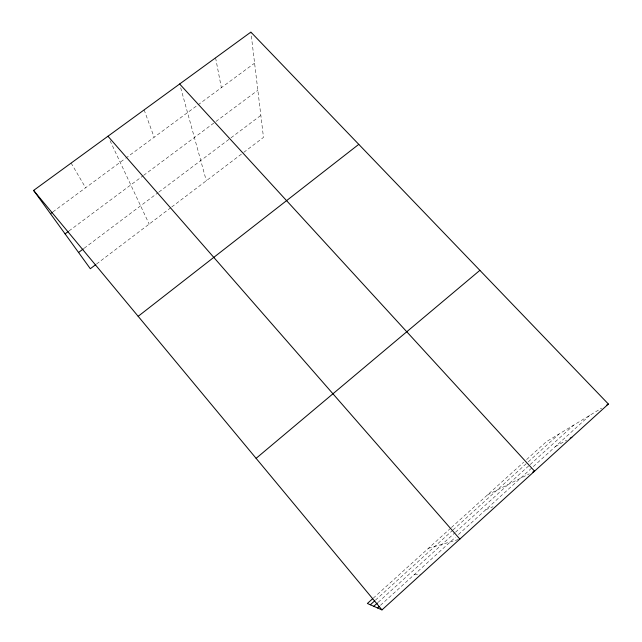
<?xml version="1.0" encoding="UTF-8"?>
<svg xmlns="http://www.w3.org/2000/svg" width="642" height="642" viewBox="0 0 642 642"><rect width="100%" height="100%" fill="white"/><g stroke="black" fill="none" stroke-linecap="round" stroke-linejoin="round"><path stroke-width="0.48" stroke-dasharray="3.21 2.41" d="M378.178 602.3L454.769 532.884M455.515 532.21L529.473 465.185M530.212 464.519L573.699 425.108M380.489 605.286L455.499 537.21M458.444 534.537L589.741 415.366M373.235 598.192L450.7 528.165M451.438 527.491L523.679 462.2M526.601 459.56L546.31 441.736L601.61 408.16M375.506 600.101L452.305 530.597M453.035 529.939L527.58 462.481M528.302 461.823L559.03 434.016M96.565 263.99L170.949 207.583M171.727 206.989L242.989 152.94M243.783 152.339L263.485 137.396L250.878 32.1M84.166 248.261L158.141 192.624M158.935 192.022L230.237 138.391M231.032 137.789L260.853 115.367M69.023 230.935L142.813 175.964M143.615 175.362L215.182 122.036M215.985 121.442L257.843 90.257M52.861 211.924L124.909 158.783M125.704 158.205L197.198 105.481M198.001 104.887L254.593 63.157M555.386 446.551L566.661 440.187M487.422 494.966L529.233 473.86M485.689 509.804L493.016 506.715M428.374 548.34L458.91 539.368M414.307 574.59L420.454 574.181M71.126 163.076L85.619 187.761M110.063 140.726L149.169 224.098M144.129 109.886L154.136 137.236M180.699 87.818L206.315 180.755M215.584 57.812L221.354 87.673"/><path stroke-width="0.96" d="M372.504 598.85L367.376 603.48L381.974 609.9L608.391 404.043L250.878 32.1L33.609 190.417L90.321 268.725L95.786 264.584M373.772 606.289L377.44 602.966M377.552 607.95L379.021 606.618M370.338 604.78L374.767 600.776M256.11 458.348L479.879 270.338M138.166 316.321L358.774 144.354M78.557 252.483L83.364 248.863M65.083 233.873L68.237 231.521M50.461 213.69L52.058 212.51M606.698 405.07L608.391 404.043M570.128 438.229L571.861 437.258M532.788 472.063L534.561 471.172L179.648 83.998M107.96 136.24L459.865 539.087M33.609 190.417L381.974 609.9"/></g></svg>
